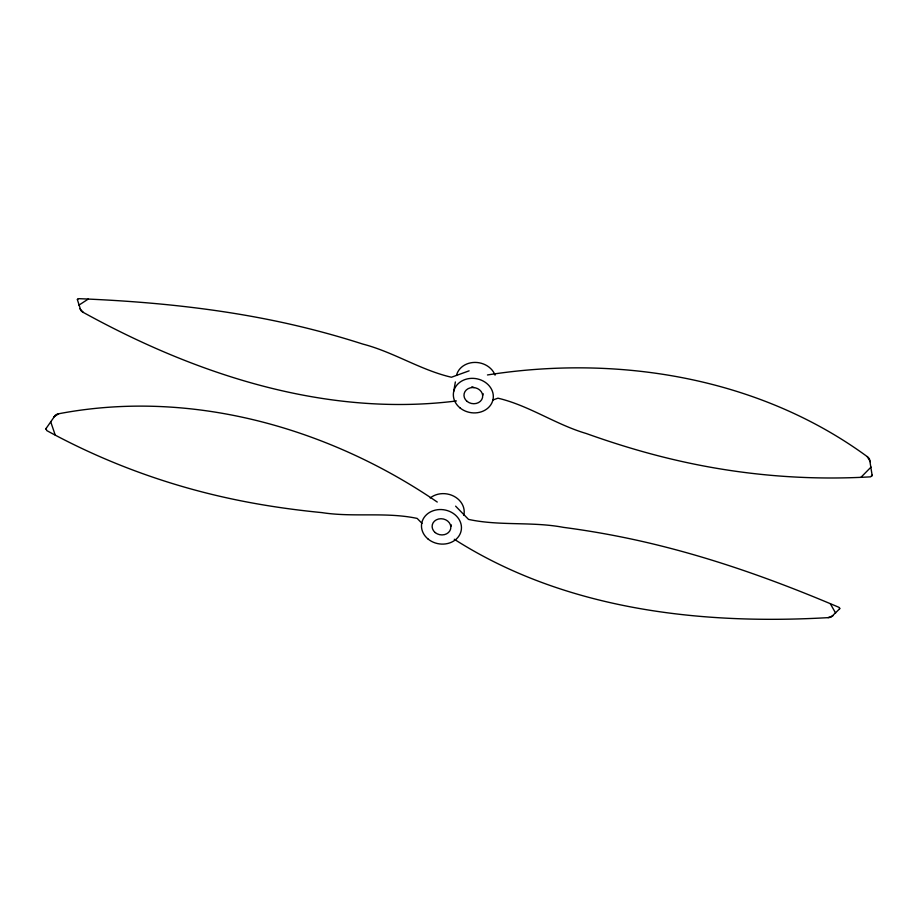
<?xml version="1.0" encoding="UTF-8"?>
<svg xmlns="http://www.w3.org/2000/svg" width="918" height="918" viewBox="0 0 918 918"><rect width="100%" height="100%" fill="white"/><g stroke="black" fill="none" stroke-linecap="round" stroke-linejoin="round"><path stroke-width="1.38" d="M456.43 400.959C326.188 417.38 196.257 374.682 83.331 312.43A7.516 4.808 11.2 0 1 80.818 310.468L77.399 299.67L78.741 298.66C143.472 301.265 208.214 307.3 271.762 320.244C302.527 326.498 332.936 334.473 362.828 344.078C393.581 352.042 420.628 370.115 451.438 377.241L469.121 370.838M487.469 374.957C618.043 354.417 759.083 377.39 867.177 456.567A7.516 7.355 4.5 0 1 869.564 459.241L872.1 475.134L870.643 476.832C805.648 480.665 740.183 474.962 676.75 460.32C646.043 453.262 615.863 444.105 586.2 433.491C555.608 424.506 528.929 405.446 497.958 398.183L492.656 400.076M453.756 391.24L455.362 381.957M871.882 476.132L872.1 475.134M422.005 523.352L417.162 518.418C385.927 511.762 353.522 517.545 321.897 512.611C290.547 509.547 259.335 504.946 228.536 498.233C165.114 484.452 103.665 461.72 46.715 430.553L46.141 428.408L55.39 415.154A7.516 7.355 4.5 0 1 58.729 413.754C190.347 388.658 327.967 427.329 437.255 502.043M482.868 395.027L483.189 393.707M451.013 526.232L451.335 524.901M77.399 299.67L77.571 299.027M454.284 539.268C564.57 609.655 699.975 625.02 828.07 617.642A7.516 4.808 11.2 0 0 831.272 616.965L839.637 608.806L838.96 607.337C779.692 582.069 718.897 560.049 656.255 544.741C625.651 537.248 594.646 531.465 563.411 527.357C532.004 521.401 499.633 526.129 468.524 519.404L455.615 506.151M46.141 428.408L45.911 429.394M839.637 608.806L839.821 608.164M861.038 477.234L871.044 467.067M78.914 305.143L88.208 299.096M53.634 417.024L58.729 413.754M828.07 617.642L832.913 615.84M79.912 308.781L83.331 312.43M867.177 456.567L870.344 461.685M830.32 603.723L835.598 613.029M50.639 421.58L55.206 435.017M430.198 497.981A20.07 17.201 9.8 0 1 453.79 496.179A20.07 17.201 9.8 0 1 463.797 515.296M474.181 387.557A9.409 8.067 9.8 0 1 471.863 386.753M456.51 375.324A20.07 17.201 9.8 0 1 474.939 362.415A20.07 17.201 9.8 0 1 495.066 375.152M428.167 539.118A20.07 17.201 9.8 0 0 461.043 531.212A20.07 17.201 9.8 0 0 435.201 510.144A20.07 17.201 9.8 0 0 428.167 539.118M435.235 532.589A9.409 8.067 9.8 0 0 450.646 528.883A9.409 8.067 9.8 0 0 438.54 519.014A9.409 8.067 9.8 0 0 435.235 532.589M460.021 407.913A20.07 17.201 9.8 0 0 492.909 400.007A20.07 17.201 9.8 0 0 467.067 378.95A20.07 17.201 9.8 0 0 460.021 407.913M467.09 401.384A9.409 8.067 9.8 0 0 482.512 397.678A9.409 8.067 9.8 0 0 470.395 387.809A9.409 8.067 9.8 0 0 467.09 401.384"/></g></svg>
